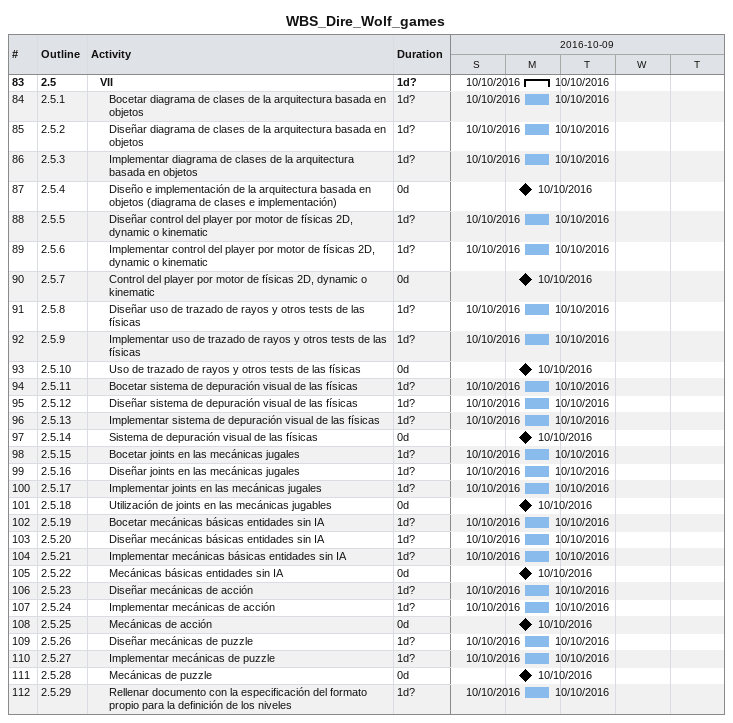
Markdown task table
WBS_Dire_Wolf_games

| ID | WBS | Task | Duration | Start | Finish |
|---|---|---|---|---|---|
| 83 | 2.5 | **VII** | 1d? | 2016-10-10 | 2016-10-10 |
| 84 | 2.5.1 | Bocetar diagrama de clases de la arquitectura basada en objetos | 1d? | 2016-10-10 | 2016-10-10 |
| 85 | 2.5.2 | Diseñar diagrama de clases de la arquitectura basada en objetos | 1d? | 2016-10-10 | 2016-10-10 |
| 86 | 2.5.3 | Implementar diagrama de clases de la arquitectura basada en objetos | 1d? | 2016-10-10 | 2016-10-10 |
| 87 | 2.5.4 | Diseño e implementación de la arquitectura basada en objetos (diagrama de clases e implementación) | 0d | 2016-10-10 | 2016-10-10 |
| 88 | 2.5.5 | Diseñar control del player por motor de físicas 2D, dynamic o kinematic | 1d? | 2016-10-10 | 2016-10-10 |
| 89 | 2.5.6 | Implementar control del player por motor de físicas 2D, dynamic o kinematic | 1d? | 2016-10-10 | 2016-10-10 |
| 90 | 2.5.7 | Control del player por motor de físicas 2D, dynamic o kinematic | 0d | 2016-10-10 | 2016-10-10 |
| 91 | 2.5.8 | Diseñar uso de trazado de rayos y otros tests de las físicas | 1d? | 2016-10-10 | 2016-10-10 |
| 92 | 2.5.9 | Implementar uso de trazado de rayos y otros tests de las físicas | 1d? | 2016-10-10 | 2016-10-10 |
| 93 | 2.5.10 | Uso de trazado de rayos y otros tests de las físicas | 0d | 2016-10-10 | 2016-10-10 |
| 94 | 2.5.11 | Bocetar sistema de depuración visual de las físicas | 1d? | 2016-10-10 | 2016-10-10 |
| 95 | 2.5.12 | Diseñar sistema de depuración visual de las físicas | 1d? | 2016-10-10 | 2016-10-10 |
| 96 | 2.5.13 | Implementar sistema de depuración visual de las físicas | 1d? | 2016-10-10 | 2016-10-10 |
| 97 | 2.5.14 | Sistema de depuración visual de las físicas | 0d | 2016-10-10 | 2016-10-10 |
| 98 | 2.5.15 | Bocetar joints en las mecánicas jugales | 1d? | 2016-10-10 | 2016-10-10 |
| 99 | 2.5.16 | Diseñar joints en las mecánicas jugales | 1d? | 2016-10-10 | 2016-10-10 |
| 100 | 2.5.17 | Implementar joints en las mecánicas jugales | 1d? | 2016-10-10 | 2016-10-10 |
| 101 | 2.5.18 | Utilización de joints en las mecánicas jugables | 0d | 2016-10-10 | 2016-10-10 |
| 102 | 2.5.19 | Bocetar mecánicas básicas entidades sin IA | 1d? | 2016-10-10 | 2016-10-10 |
| 103 | 2.5.20 | Diseñar mecánicas básicas entidades sin IA | 1d? | 2016-10-10 | 2016-10-10 |
| 104 | 2.5.21 | Implementar mecánicas básicas entidades sin IA | 1d? | 2016-10-10 | 2016-10-10 |
| 105 | 2.5.22 | Mecánicas básicas entidades sin IA | 0d | 2016-10-10 | 2016-10-10 |
| 106 | 2.5.23 | Diseñar mecánicas de acción | 1d? | 2016-10-10 | 2016-10-10 |
| 107 | 2.5.24 | Implementar mecánicas de acción | 1d? | 2016-10-10 | 2016-10-10 |
| 108 | 2.5.25 | Mecánicas de acción | 0d | 2016-10-10 | 2016-10-10 |
| 109 | 2.5.26 | Diseñar mecánicas de puzzle | 1d? | 2016-10-10 | 2016-10-10 |
| 110 | 2.5.27 | Implementar mecánicas de puzzle | 1d? | 2016-10-10 | 2016-10-10 |
| 111 | 2.5.28 | Mecánicas de puzzle | 0d | 2016-10-10 | 2016-10-10 |
| 112 | 2.5.29 | Rellenar documento con la especificación del formato propio para la definición de los niveles | 1d? | 2016-10-10 | 2016-10-10 |
